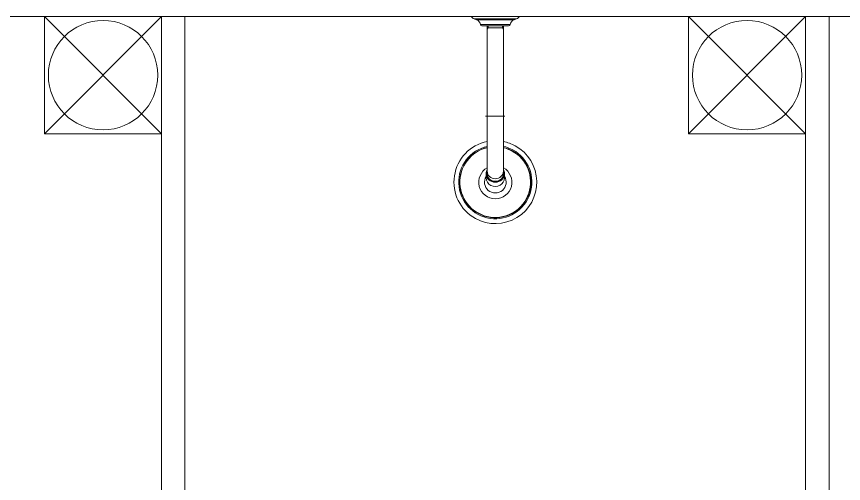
# Model space of a CAD drawing. Header units: millimetres. Extents: x 214 to 1190, y -192 to 1092.
# Drawn here: x 1047.662 to 1048.721, y 67.247 to 67.845 of the extents above; entities that cross this region are included whole.
import ezdxf

# ---------------------------------------------------------------- set-up
doc = ezdxf.new("R2010")
doc.units = ezdxf.units.MM
doc.linetypes.add('DASHDOT', pattern=[25.4, 12.7, -6.35, 0, -6.35])
doc.layers.add('I-ARQ', color=8, linetype='Continuous', lineweight=0)

msp = doc.modelspace()

# ---------------------------------------------------------------- linework, layer by layer
at = {"layer": 'I-ARQ'}
for p, q in [((1042.9776, 67.8447), (1048.7026, 67.8447)), ((1047.8476, 67.8447), (1047.6976, 67.6947)), ((1047.8476, 67.6947), (1047.6976, 67.8447)), ((1047.6976, 67.8447), (1047.6976, 67.6947)), ((1047.8476, 67.8447), (1047.6976, 67.8447)), ((1047.8476, 67.8447), (1047.8476, 66.6347)), ((1047.8476, 67.6947), (1047.8476, 67.8447)), ((1047.8776, 67.8447), (1047.8776, 66.6347)), ((1048.6726, 67.8447), (1048.5226, 67.6947)), ((1048.6726, 67.6947), (1048.5226, 67.8447)), ((1048.5226, 67.8447), (1048.5226, 67.6947)), ((1048.6726, 67.8447), (1048.5226, 67.8447)), ((1048.6726, 67.8447), (1048.6726, 66.6347)), ((1048.6726, 67.6947), (1048.6726, 67.8447)), ((1048.7026, 67.8447), (1048.7026, 66.5947)), ((1048.9226, 67.8447), (1048.7026, 67.8447)), ((1047.6976, 67.6947), (1047.8476, 67.6947)), ((1048.5226, 67.6947), (1048.6726, 67.6947))]:
    msp.add_line(p, q, dxfattribs=at)
at = {"layer": 'I-ARQ', "ltscale": 0.200747}
msp.add_lwpolyline([(1048.248, 67.8417, -0.164371), (1048.2442, 67.8447), (1048.306, 67.8447, -0.164371), (1048.3023, 67.8417)], format="xyb", dxfattribs=at)
at = {"layer": 'I-ARQ'}
msp.add_lwpolyline([(1048.3023, 67.8417), (1048.248, 67.8417), (1048.2512, 67.8405), (1048.2991, 67.8405)], close=True, dxfattribs=at)
for points in [[(1048.2561, 67.8344, 0.280777), (1048.2512, 67.8405)], [(1048.2991, 67.8405, 0.280777), (1048.2942, 67.8344)], [(1048.2942, 67.8344, -0.377188), (1048.2922, 67.8327), (1048.258, 67.8327, -0.377188), (1048.2561, 67.8344)], [(1048.2648, 67.6848, 0.700978), (1048.2497, 67.5862, 1), (1048.3006, 67.6793, 0.07613), (1048.2855, 67.6848)], [(1048.2855, 67.6786, -0.06962), (1048.2976, 67.674, -5.480122), (1048.2648, 67.6786)], [(1048.2648, 67.6512, 3.836175), (1048.2855, 67.6512)], [(1048.2634, 67.6401, 1.802734), (1048.2869, 67.6401)]]:
    msp.add_lwpolyline(points, format="xyb", dxfattribs=at)
at = {"layer": 'I-ARQ', "ltscale": 0.352288}
msp.add_lwpolyline([(1048.2942, 67.8344), (1048.2561, 67.8344)], dxfattribs=at)
at = {"layer": 'I-ARQ', "ltscale": 0.029062}
for points in [[(1048.2658, 67.8327), (1048.2658, 67.8304), (1048.2648, 67.8286)], [(1048.2844, 67.8327), (1048.2844, 67.8304)]]:
    msp.add_lwpolyline(points, dxfattribs=at)
at = {"layer": 'I-ARQ'}
for points in [[(1048.2648, 67.8327), (1048.2648, 67.7171)], [(1048.2855, 67.8327), (1048.2855, 67.7171)]]:
    msp.add_lwpolyline(points, dxfattribs=at)
at = {"layer": 'I-ARQ', "ltscale": 0.242325}
msp.add_lwpolyline([(1048.2855, 67.8304), (1048.2648, 67.8304)], dxfattribs=at)
at = {"layer": 'I-ARQ', "ltscale": 0.218093}
msp.add_lwpolyline([(1048.2844, 67.8304), (1048.267, 67.8304)], dxfattribs=at)
at = {"layer": 'I-ARQ', "ltscale": 0.025813}
msp.add_lwpolyline([(1048.2844, 67.8304), (1048.2855, 67.8286)], dxfattribs=at)
at = {"layer": 'I-ARQ', "linetype": 'DASHDOT', "ltscale": 0.30975}
msp.add_lwpolyline([(1048.2627, 67.7171), (1048.2875, 67.7171)], dxfattribs=at)
at = {"layer": 'I-ARQ', "ltscale": 0.06322}
for points in [[(1048.2648, 67.6848), (1048.2648, 67.7171)], [(1048.2855, 67.6848), (1048.2855, 67.7171)], [(1048.2648, 67.6512), (1048.2648, 67.6848)], [(1048.2855, 67.6786), (1048.2855, 67.6848)], [(1048.2648, 67.6417), (1048.2648, 67.6512)], [(1048.2855, 67.6417), (1048.2855, 67.6512)]]:
    msp.add_lwpolyline(points, dxfattribs=at)
at = {"layer": 'I-ARQ', "ltscale": 0.258125}
msp.add_lwpolyline([(1048.2855, 67.7171), (1048.2648, 67.7171)], dxfattribs=at)
at = {"layer": 'I-ARQ', "ltscale": 0.06322}
for points in [[(1048.2855, 67.6786), (1048.2855, 67.6772, -0.067971), (1048.297, 67.6728, -5.429636), (1048.2648, 67.6772)], [(1048.2855, 67.6512), (1048.2855, 67.6769, -0.067551), (1048.2968, 67.6725, -5.416932), (1048.2648, 67.6769)]]:
    msp.add_lwpolyline(points, format="xyb", dxfattribs=at)
at = {"layer": 'I-ARQ', "ltscale": 0.067122}
msp.add_lwpolyline([(1048.2634, 67.6383), (1048.2634, 67.6438, -0.128945), (1048.2648, 67.6489)], format="xyb", dxfattribs=at)
at = {"layer": 'I-ARQ', "ltscale": 0.067121}
for points in [[(1048.2869, 67.6437), (1048.2869, 67.6401)], [(1048.2869, 67.6401), (1048.2869, 67.6383)]]:
    msp.add_lwpolyline(points, dxfattribs=at)
at = {"layer": 'I-ARQ'}
for centre in [(1047.7726, 67.7697), (1048.5976, 67.7697)]:
    msp.add_circle(centre, 0.07, dxfattribs=at)
for centre, major_axis, ratio, start_param, end_param in [((1048.2751, 67.6438), (-0.0113, 0), 0.939693, 5.874594, 9.833369), ((1048.2751, 67.6438), (-0.0112, 0), 0.939693, 5.895727, 9.812236), ((1048.2751, 67.6437), (-0.0105, 0), 0.939693, 6.083746, 6.283156), ((1048.2751, 67.6431), (-0.0105, 0), 0.939693, 6.083746, 6.254788), ((1048.2751, 67.6468), (0.0103, 0), 0.939693, 3.141593, 6.283185), ((1048.2751, 67.6437), (-0.0118, 0), 0.942388, 3.140774, 3.638398), ((1048.2751, 67.6437), (-0.0105, 0), 0.939693, 3.141564, 3.341037), ((1048.2751, 67.6431), (-0.0105, 0), 0.939693, 3.169992, 3.341037), ((1048.2751, 67.6437), (-0.0118, 0), 0.939693, 6.283156, 9.424748), ((1048.2751, 67.6383), (-0.0118, 0), 0.939693, 6.283156, 7.353981), ((1048.2751, 67.6437), (-0.0105, 0), 0.939693, 6.283156, 7.353981), ((1048.2751, 67.6383), (-0.0118, 0), 0.939693, 1.070796, 3.141564), ((1048.2751, 67.6437), (-0.0105, 0), 0.939693, 1.070796, 3.141564)]:
    msp.add_ellipse(centre, major_axis=major_axis, ratio=ratio, start_param=start_param, end_param=end_param, dxfattribs=at)

doc.saveas('drawing.dxf')
